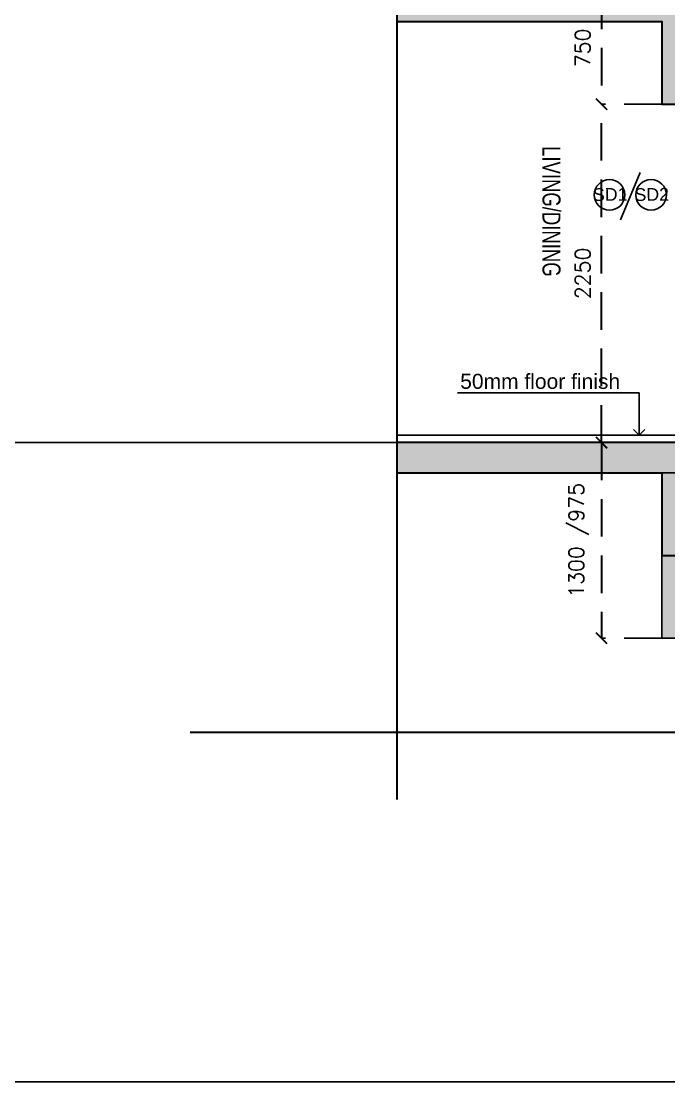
# Model space of a CAD drawing. Header units: millimetres. Extents: x 1066295 to 1300022, y -5734212 to -5454663.
# Drawn here: x 1156133 to 1160441, y -5681243 to -5674191 of the extents above; entities that cross this region are included whole.
import ezdxf
from ezdxf.enums import TextEntityAlignment as Align

# ---------------------------------------------------------------- set-up
doc = ezdxf.new("R2010")
doc.units = ezdxf.units.MM
doc.header["$LTSCALE"] = 1000
doc.header["$MEASUREMENT"] = 0
for name, pattern in [('AUDIT_D_120904163729-0', [0]), ('T9_PROFILE SECTIONS$0$AUDIT_D_120904163729-0', [0]), ('T9_PROFILE SECTIONS$0$HIDDEN', [0.375, 0.25, -0.125]), ('T9_PROFILE SECTIONS$0$HIDDEN2', [0.1875, 0.125, -0.0625])]:
    doc.linetypes.add(name, pattern=pattern)
doc.layers.get('0').update_dxf_attribs({"linetype": 'AUDIT_D_120904163729-0'})
for name, color, linetype, lineweight in [('T9_PROFILE SECTIONS$0$A-DIMENSION', 2, 'Continuous', 35), ('T9_PROFILE SECTIONS$0$A-SLAB', 3, 'Continuous', 35), ('T9_PROFILE SECTIONS$0$a-Text', 4, 'Continuous', 0), ('T9_PROFILE SECTIONS$0$R0-18-10-2014-T1-1st Podium Floor Plan$0$Text', 7, 'Continuous', 0), ('T9_PROFILE SECTIONS$0$T8_PROFILE SECTIONS$0$A-SLAB', 3, 'Continuous', 35)]:
    doc.layers.add(name, color=color, linetype=linetype, lineweight=lineweight)
for name, color, linetype in [('T9_PROFILE SECTIONS$0$a-rcc', 3, 'Continuous'), ('T9_PROFILE SECTIONS$0$A-WALL HATCH', 8, 'Continuous'), ('T9_PROFILE SECTIONS$0$F.F.L', 36, 'Continuous'), ('T9_PROFILE SECTIONS$0$HATCH 150', 8, 'Continuous'), ('T9_PROFILE SECTIONS$0$Leader', 2, 'T9_PROFILE SECTIONS$0$AUDIT_D_120904163729-0'), ('T9_PROFILE SECTIONS$0$LEVEL', 7, 'Continuous'), ('T9_PROFILE SECTIONS$0$TEXT ROOM', 7, 'Continuous'), ('T9_PROFILE SECTIONS$0$TYPICAL UNITS$0$a-door-no', 104, 'Continuous')]:
    doc.layers.add(name, color=color, linetype=linetype)
doc.styles.add('T9_PROFILE SECTIONS$0$ARIAL ARROW', font='arial.ttf')
doc.styles.add('T9_PROFILE SECTIONS$0$Romans 1', font='romans.shx', dxfattribs={"height": 100})
doc.styles.add('T9_PROFILE SECTIONS$0$RSP_TXT 500', font='swisscl.ttf', dxfattribs={"height": 250})
doc.styles.add('T9_PROFILE SECTIONS$0$TYPICAL UNITS$0$LODHA STANDERD', font='sanss___.ttf')
doc.dimstyles.new('T9_PROFILE SECTIONS$0$ALPINE S', dxfattribs={"dimscale": 0, "dimtxt": 100, "dimasz": 75, "dimexe": 0, "dimexo": 0, "dimgap": 75, "dimtad": 1, "dimdec": 0, "dimzin": 0, "dimdsep": 46, "dimtxsty": 'T9_PROFILE SECTIONS$0$Romans 1', "dimblk": 'T9_PROFILE SECTIONS$0$_ArchTick', "dimcen": 0.09, "dimclrd": 256, "dimclre": 256, "dimclrt": 7, "dimadec": 0, "dimazin": 0, "dimtfac": 1, "dimtdec": 0, "dimtofl": 0, "dimtmove": 1, "dimatfit": 0, "dimldrblk": 'T9_PROFILE SECTIONS$0$_Open90', "dimfxl": 1, "dimtolj": 1, "dimtzin": 0, "dimarcsym": 0})

# ---------------------------------------------------------------- blocks, each defined once
blk = doc.blocks.new('T9_PROFILE SECTIONS$0$A$C04612184')
at = {"layer": 'T9_PROFILE SECTIONS$0$LEVEL', "color": 8, "linetype": 'T9_PROFILE SECTIONS$0$HIDDEN2', "ltscale": 5}
for p, q in [((89.8181, 14.915), (-67.8271, 14.915)), ((89.8181, 10.665), (-67.8271, 10.665))]:
    blk.add_line(p, q, dxfattribs=at)
blk = doc.blocks.new('T9_PROFILE SECTIONS$0$_ArchTick')
at = {"color": 0, "linetype": 'ByBlock', "const_width": 0.15}
blk.add_lwpolyline([(-0.5, -0.5), (0.5, 0.5)], dxfattribs=at)
blk = doc.blocks.new('*D311')
at = {"layer": 'T9_PROFILE SECTIONS$0$A-DIMENSION', "linetype": 'T9_PROFILE SECTIONS$0$HIDDEN', "lineweight": -2, "transparency": 16777216}
for p, q in [((-1860, -89627.5), (-2261.8, -89627.5)), ((-1860, -90927.5), (-2261.8, -90927.5))]:
    blk.add_line(p, q, dxfattribs=at)
at = {"layer": 'T9_PROFILE SECTIONS$0$A-DIMENSION', "linetype": 'T9_PROFILE SECTIONS$0$HIDDEN', "transparency": 16777216}
blk.add_line((-2261.8, -89627.5), (-2261.8, -90927.5), dxfattribs=at)
at = {"layer": 'T9_PROFILE SECTIONS$0$A-DIMENSION', "linetype": 'ByBlock', "transparency": 16777216, "xscale": 75, "yscale": 75, "zscale": 75}
for p, rotation in [((-2261.8, -89627.5), 90), ((-2261.8, -90927.5), 270)]:
    blk.add_blockref('T9_PROFILE SECTIONS$0$_ArchTick', p, dxfattribs=dict(at, rotation=rotation))
at = {"layer": 'T9_PROFILE SECTIONS$0$A-DIMENSION', "color": 7, "linetype": 'ByBlock', "transparency": 16777216, "insert": (-2413, -90277.5), "char_height": 100, "attachment_point": 5, "rotation": 90, "style": 'T9_PROFILE SECTIONS$0$Romans 1'}
blk.add_mtext('\\A1;1300 /975', dxfattribs=at)
blk = doc.blocks.new('T9_PROFILE SECTIONS$0$_Open90')
at = {"color": 0, "linetype": 'ByBlock', "lineweight": -2}
for p, q in [((0, 0), (-1, 0)), ((-0.5, 0.5), (0, 0)), ((0, 0), (-0.5, -0.5))]:
    blk.add_line(p, q, dxfattribs=at)
blk = doc.blocks.new('*D312')
at = {"layer": 'T9_PROFILE SECTIONS$0$A-DIMENSION', "linetype": 'T9_PROFILE SECTIONS$0$HIDDEN', "lineweight": -2, "transparency": 16777216}
for p, q in [((-1860, -87377.5), (-2261.8, -87377.5)), ((-1860, -89627.5), (-2261.8, -89627.5))]:
    blk.add_line(p, q, dxfattribs=at)
at = {"layer": 'T9_PROFILE SECTIONS$0$A-DIMENSION', "linetype": 'T9_PROFILE SECTIONS$0$HIDDEN', "transparency": 16777216}
blk.add_line((-2261.8, -89627.5), (-2261.8, -87377.5), dxfattribs=at)
at = {"layer": 'T9_PROFILE SECTIONS$0$A-DIMENSION', "linetype": 'ByBlock', "transparency": 16777216, "xscale": 75, "yscale": 75, "zscale": 75}
for p, rotation in [((-2261.8, -87377.5), 90), ((-2261.8, -89627.5), 270)]:
    blk.add_blockref('T9_PROFILE SECTIONS$0$_ArchTick', p, dxfattribs=dict(at, rotation=rotation))
at = {"layer": 'T9_PROFILE SECTIONS$0$A-DIMENSION', "color": 7, "linetype": 'ByBlock', "transparency": 16777216, "insert": (-2386.8, -88502.5), "char_height": 100, "attachment_point": 5, "rotation": 90, "style": 'T9_PROFILE SECTIONS$0$Romans 1'}
blk.add_mtext('\\A1;2250', dxfattribs=at)
blk = doc.blocks.new('T9_PROFILE SECTIONS$0$TYPICAL UNITS$0$B-flat-33')
at = {"layer": 'T9_PROFILE SECTIONS$0$TYPICAL UNITS$0$a-door-no'}
blk.add_ellipse((14108, 1402), major_axis=(0, -181), ratio=0.999989, dxfattribs=at)
at = {"layer": 'T9_PROFILE SECTIONS$0$TYPICAL UNITS$0$a-door-no', "style": 'T9_PROFILE SECTIONS$0$TYPICAL UNITS$0$LODHA STANDERD', "oblique": 0, "width": 0.999989}
blk.add_attdef('OP1', text='', height=150, rotation=0.7592, dxfattribs=at).set_placement((14117, 1332), align=Align.CENTER)
blk = doc.blocks.new('*D320')
at = {"layer": 'T9_PROFILE SECTIONS$0$A-DIMENSION', "linetype": 'T9_PROFILE SECTIONS$0$HIDDEN', "lineweight": -2, "transparency": 16777216}
for p, q in [((1197835.7, -5678568.8), (1197835.7, -5678167)), ((1198585.7, -5678568.8), (1198585.7, -5678167))]:
    blk.add_line(p, q, dxfattribs=at)
at = {"layer": 'T9_PROFILE SECTIONS$0$A-DIMENSION', "linetype": 'T9_PROFILE SECTIONS$0$HIDDEN', "transparency": 16777216}
blk.add_line((1198585.7, -5678167), (1197835.7, -5678167), dxfattribs=at)
at = {"layer": 'T9_PROFILE SECTIONS$0$A-DIMENSION', "linetype": 'ByBlock', "transparency": 16777216, "xscale": 75, "yscale": 75, "zscale": 75, "rotation": 180}
blk.add_blockref('T9_PROFILE SECTIONS$0$_ArchTick', (1197835.7, -5678167), dxfattribs=at)
at = {"layer": 'T9_PROFILE SECTIONS$0$A-DIMENSION', "linetype": 'ByBlock', "transparency": 16777216, "xscale": 75, "yscale": 75, "zscale": 75}
blk.add_blockref('T9_PROFILE SECTIONS$0$_ArchTick', (1198585.7, -5678167), dxfattribs=at)
at = {"layer": 'T9_PROFILE SECTIONS$0$A-DIMENSION', "color": 7, "linetype": 'ByBlock', "transparency": 16777216, "insert": (1198210.7, -5678042), "char_height": 100, "attachment_point": 5, "style": 'T9_PROFILE SECTIONS$0$Romans 1'}
blk.add_mtext('\\A1;750', dxfattribs=at)
blk = doc.blocks.new('T9_PROFILE SECTIONS$0$vfd')
at = {"layer": 'T9_PROFILE SECTIONS$0$HATCH 150'}
h = blk.add_hatch(color=8, dxfattribs=at)
h.dxf.hatch_style = 1
h.paths.add_polyline_path([(1198735.7, -5680268.8), (1198585.7, -5680268.8), (1198435.7, -5680268.8), (1198435.7, -5678768.8), (1198585.7, -5678768.8), (1198585.7, -5676805.5), (1198385.7, -5676805.5), (1198385.7, -5678568.8), (1197835.7, -5678568.8), (1197835.7, -5678768.8), (1198235.7, -5678768.8), (1198235.7, -5680268.8), (1197835.7, -5680268.8), (1197835.7, -5680428.8), (1198735.7, -5680428.8)])
at = {"layer": 'T9_PROFILE SECTIONS$0$A-SLAB', "linetype": 'ByBlock', "elevation": 0}
blk.add_lwpolyline([(1198735.7, -5680268.8), (1198585.7, -5680268.8), (1198435.7, -5680268.8), (1198435.7, -5678768.8), (1198585.7, -5678768.8), (1198585.7, -5676805.5), (1198385.7, -5676805.5), (1198385.7, -5678568.8), (1197835.7, -5678568.8), (1197835.7, -5678768.8), (1198235.7, -5678768.8), (1198235.7, -5680268.8), (1197835.7, -5680268.8), (1197835.7, -5680428.8), (1198735.7, -5680428.8)], close=True, dxfattribs=at)
at = {"layer": 'T9_PROFILE SECTIONS$0$A-DIMENSION', "linetype": 'ByBlock'}
dim = blk.add_linear_dim(base=(1197835.7, -5678167, 0), p1=(1198585.7, -5678568.8, 0), p2=(1197835.7, -5678568.8, 0), dimstyle='T9_PROFILE SECTIONS$0$ALPINE S', override={"dimscale": 1, "dimfxl": 5, "dimlwd": 65535, "dimarcsym": 1}, dxfattribs=at)
dim.commit()
dim.dimension.update_dxf_attribs({"geometry": '*D320', "text_midpoint": (1198210.7, -5678042, 0)})
blk = doc.blocks.new('T9_PROFILE SECTIONS$0$A$C269B28FE')
at = {"layer": 'T9_PROFILE SECTIONS$0$A-WALL HATCH', "linetype": 'ByBlock'}
h = blk.add_hatch(color=256, dxfattribs=at)
h.dxf.hatch_style = 1
h.paths.add_polyline_path([(2070.7, -90927.5), (2070.7, -90727.5), (-1660, -90727.5), (-1660, -89827.5), (-1860, -89827.5), (-1860, -90927.5)])
at = {"layer": 'T9_PROFILE SECTIONS$0$HATCH 150'}
h = blk.add_hatch(color=8, dxfattribs=at)
h.dxf.hatch_style = 1
h.paths.add_polyline_path([(-1660, -89777.5), (-1660, -89627.5), (-3623.4, -89627.5), (-3623.4, -89827.5), (-1860, -89827.5), (-1860, -90377.5), (-1660, -90377.5), (-1660, -89977.5)])
at = {"layer": 'T9_PROFILE SECTIONS$0$a-rcc', "linetype": 'ByBlock'}
blk.add_lwpolyline([(2070.7, -90727.5), (-1660, -90727.5), (-1660, -89827.5), (-1860, -89827.5), (-1860, -90927.5), (2070.7, -90927.5)], dxfattribs=at)
at = {"layer": 'T9_PROFILE SECTIONS$0$A-SLAB', "linetype": 'ByBlock'}
blk.add_lwpolyline([(-3623.4, -1664.8), (-3623.4, -48788.5), (-3419, -48788.5), (-3419, -48866.9), (-3979.2, -48866.9), (-3979.2, -48982), (-3623.4, -48982), (-3623.4, -91999.9)], dxfattribs=at)
blk.add_lwpolyline([(-1660, -89777.5), (-1660, -89777.5), (-1660, -89627.5), (-3623.4, -89627.5), (-3623.4, -89827.5), (-1860, -89827.5), (-1860, -90377.5), (-1660, -90377.5), (-1660, -89977.5), (-1660, -89977.5)], close=True, dxfattribs=at)
at = {"layer": 'T9_PROFILE SECTIONS$0$F.F.L', "linetype": 'Continuous', "ltscale": 0.1}
blk.add_lwpolyline([(-3623.4, -89577.5), (-1660, -89577.5), (-1660, -89587.5), (0, -89587.5)], dxfattribs=at)
at = {"layer": 'T9_PROFILE SECTIONS$0$TEXT ROOM', "ltscale": 0.1, "xscale": 0.5625, "yscale": 0.5625, "zscale": 0.5625}
for p, values in [((-10144.1, -88768.6, 0), {'OP1': 'SD1'}), ((-9867.7, -88768.6, 0), {'OP1': 'SD2'})]:
    blk.add_blockref('T9_PROFILE SECTIONS$0$TYPICAL UNITS$0$B-flat-33', p, dxfattribs=at).add_auto_attribs(values)
at = {"layer": 'T9_PROFILE SECTIONS$0$a-Text', "insert": (-2656.2, -87655.9, 0), "char_height": 120, "attachment_point": 7, "rotation": 270, "style": 'T9_PROFILE SECTIONS$0$RSP_TXT 500'}
blk.add_mtext_dynamic_manual_height_columns('LIVING/DINING', width=1106.248, gutter_width=500, heights=[0], dxfattribs=at)
at = {"layer": 'T9_PROFILE SECTIONS$0$R0-18-10-2014-T1-1st Podium Floor Plan$0$Text', "insert": (-3201.5, -89271.3), "char_height": 100, "width": 1133.401, "attachment_point": 7, "style": 'T9_PROFILE SECTIONS$0$ARIAL ARROW'}
blk.add_mtext('50mm floor finish   ', dxfattribs=at)
at = {"layer": 'T9_PROFILE SECTIONS$0$A-DIMENSION', "linetype": 'ByBlock'}
dim = blk.add_linear_dim(base=(-2261.8, -87377.5), p1=(-1860, -89627.5), p2=(-1860, -87377.5, 0), angle=90, dimstyle='T9_PROFILE SECTIONS$0$ALPINE S', override={"dimscale": 1, "dimfxl": 5, "dimlwd": 65535, "dimarcsym": 1}, dxfattribs=at)
dim.commit()
dim.dimension.update_dxf_attribs({"geometry": '*D312', "text_midpoint": (-2386.8, -88502.5)})
dim = blk.add_linear_dim(base=(-2261.8, -90927.5), p1=(-1860, -89627.5, 0), p2=(-1860, -90927.5), angle=90, text='<> /975', dimstyle='T9_PROFILE SECTIONS$0$ALPINE S', override={"dimscale": 1, "dimfxl": 5, "dimlwd": 65535, "dimarcsym": 1}, dxfattribs=at)
dim.commit()
dim.dimension.update_dxf_attribs({"geometry": '*D311', "text_midpoint": (-2413, -90277.5)})
at = {"layer": 'T9_PROFILE SECTIONS$0$Leader'}
blk.add_leader([(-2011.6, -89577.5, 0), (-2011.6, -89296.6, 0), (-3220.3, -89296.6, 0)], dimstyle='T9_PROFILE SECTIONS$0$ALPINE S', override={"dimscale": 1, "dimtad": 0}, dxfattribs=at)
at = {"linetype": 'ByBlock', "rotation": 90}
blk.add_blockref('T9_PROFILE SECTIONS$0$vfd', (-5680428.8, -1285213.3), dxfattribs=at)
at = {"layer": 'T9_PROFILE SECTIONS$0$TEXT ROOM', "ltscale": 0.1}
blk.add_line((-2004.4, -87831.9, 0), (-2135.7, -88147, 0), dxfattribs=at)
blk = doc.blocks.new('T9_PROFILE SECTIONS')
at = {"layer": 'T9_PROFILE SECTIONS$0$T8_PROFILE SECTIONS$0$A-SLAB', "linetype": 'ByBlock', "elevation": -0.0102}
blk.add_lwpolyline([(1170777.6222, -5676523.1551), (1165363.3527, -5676523.1551), (1165363.3527, -5676379.5556), (1165302.4056, -5676379.5556), (1165302.4056, -5676721.4418), (1165230.2588, -5676721.4418), (1165230.2588, -5676523.1551), (1159003.2347, -5676523.1551)], dxfattribs=at)
at = {"layer": 'T9_PROFILE SECTIONS$0$LEVEL', "linetype": 'ByBlock', "xscale": 1000, "yscale": 1000, "zscale": 1000}
blk.add_blockref('T9_PROFILE SECTIONS$0$A$C04612184', (1171279.5443, -5689510.054, -0.01), dxfattribs=at)
at = {"linetype": 'ByBlock'}
blk.add_blockref('T9_PROFILE SECTIONS$0$A$C269B28FE', (1164000.4747, -5584967.5252, -0.01), dxfattribs=at)

msp = doc.modelspace()

# ---------------------------------------------------------------- block references
at = {"linetype": 'ByBlock'}
msp.add_blockref('T9_PROFILE SECTIONS', (-1745.2, -2398.4, 0.4), dxfattribs=at)

doc.saveas('drawing.dxf')
